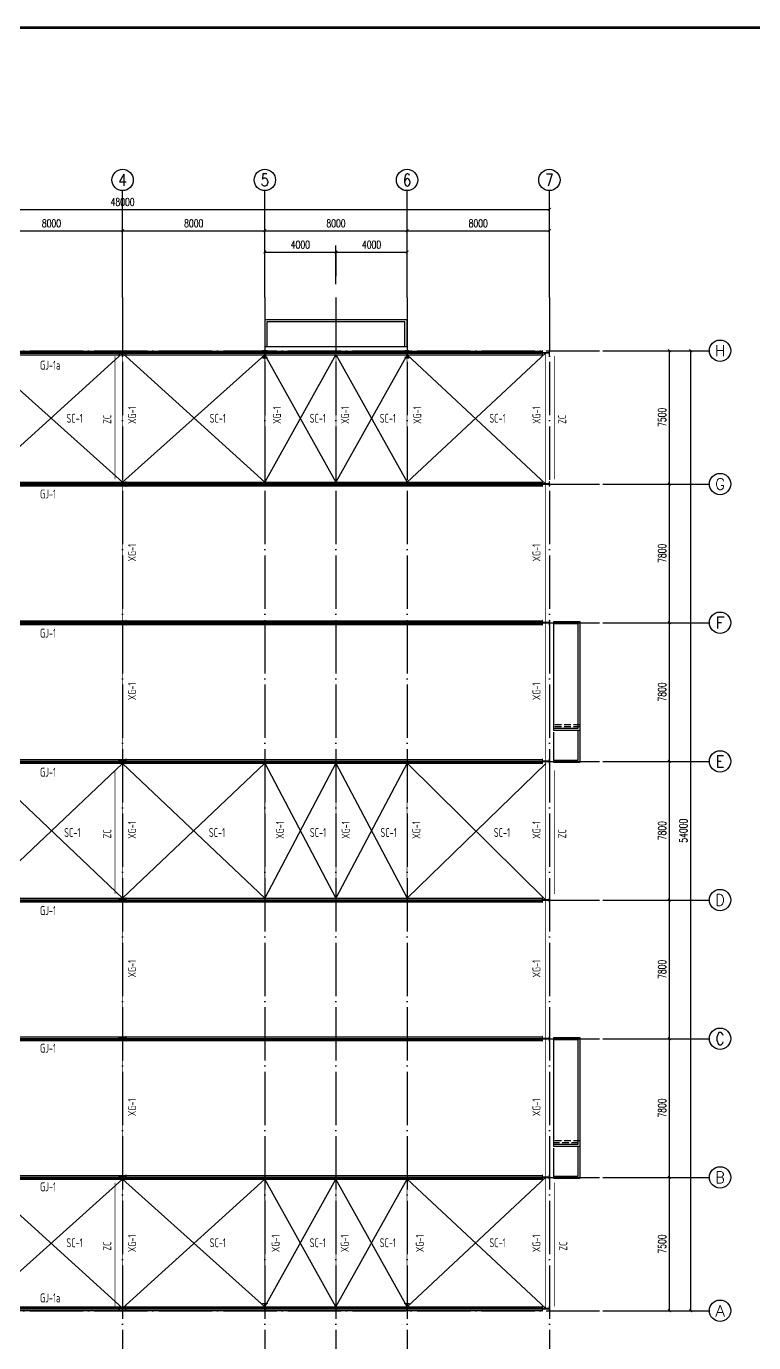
# Model space of a CAD drawing. Header units: millimetres. Extents: x 6950065 to 7140129, y 16284814 to 19754034.
# Drawn here: x 6995929 to 7036831, y 18513847 to 18587888 of the extents above; entities that cross this region are included whole.
import ezdxf
from ezdxf.enums import TextEntityAlignment as Align

# ---------------------------------------------------------------- set-up
doc = ezdxf.new("R2010")
doc.units = ezdxf.units.MM
doc.header["$LTSCALE"] = 1500
doc.header["$MEASUREMENT"] = 0
doc.linetypes.add('DASH', pattern=[0.35, 0.25, -0.1])
doc.linetypes.add('DOTE', pattern=[2.42, 2, -0.2, 0.02, -0.2])
doc.layers.get('Defpoints').update_dxf_attribs({"color": 1})
for name, color, linetype in [('AXIS_TEXT', 7, 'Continuous'), ('AXIS_外部', 171, 'Continuous'), ('COLUMN', 2, 'Continuous'), ('C型钢', 6, 'Continuous'), ('DIM_ELEV', 3, 'Continuous'), ('DOTE', 250, 'DOTE'), ('PUB_TEXT', 7, 'Continuous'), ('SURFACE', 6, 'Continuous'), ('TK', 4, 'Continuous'), ('WINDOW', 140, 'Continuous')]:
    doc.layers.add(name, color=color, linetype=linetype)
doc.styles.add('_TCH_AXIS', font='COMPLEX', dxfattribs={"bigfont": 'GBCBIG'})
doc.styles.add('_TCH_DIM_T3', font='SIMPLEX', dxfattribs={"width": 0.705882, "bigfont": 'GBCBIG'})
doc.styles.add('COMPLEX', font='COMPLEX')
doc.styles.add('TSSD_Dimension', font='Tssdeng.shx', dxfattribs={"width": 0.7, "bigfont": 'hztxt.shx'})
doc.dimstyles.new('_TCH_ARCH&&150', dxfattribs={"dimtxt": 446.25, "dimasz": 150, "dimexe": 375, "dimexo": 450, "dimgap": 189.375, "dimtad": 1, "dimdec": 0, "dimzin": 0, "dimdsep": 46, "dimtxsty": '_TCH_DIM_T3', "dimblk": 'ARCHTICK', "dimcen": 0.09, "dimclrt": 7, "dimazin": 2, "dimtfac": 1, "dimtdec": 0, "dimtix": 1, "dimtmove": 2, "dimatfit": 3, "dimfxl": 0, "dimtolj": 1, "dimtzin": 0, "dimarcsym": 0})

# ---------------------------------------------------------------- blocks, each defined once
blk = doc.blocks.new('A$C3ACC4A1C')
at = {"layer": 'COLUMN'}
h = blk.add_hatch(color=256, dxfattribs=at)
h.paths.add_polyline_path([(125, 400), (0, 400), (0, 388), (120, 388), (120, 200), (125, 200)])
h.paths.add_polyline_path([(250, 400), (125, 400), (125, 200), (130, 200), (130, 388), (250, 388)])
h.paths.add_polyline_path([(250, 12), (130, 12), (130, 200), (125, 200), (125, 0), (250, 0)])
h.paths.add_polyline_path([(125, 200), (120, 200), (120, 12), (0, 12), (0, 0), (125, 0)])
blk.add_lwpolyline([(0, 0), (0, 12), (120, 12), (120, 388), (0, 388), (0, 400), (250, 400), (250, 388), (130, 388), (130, 12), (250, 12), (250, 0)], close=True, dxfattribs=at)
blk = doc.blocks.new('fghgjhjkh')
at = {"color": 35, "linetype": 'ByBlock', "ltscale": 3}
for p, q in [((5065372, 18794990), (5112572, 18794990)), ((5065372, 18794910), (5112572, 18794910)), ((5065372, 18794870), (5112572, 18794870)), ((5065372, 18794790), (5112572, 18794790))]:
    blk.add_line(p, q, dxfattribs=at)
for points in [[(5065372, 18794990), (5065372, 18794790)], [(5112572, 18794990), (5112572, 18794790)]]:
    blk.add_lwpolyline(points, dxfattribs=at)
blk = doc.blocks.new('_ArchTick')
at = {"color": 0, "linetype": 'ByBlock', "const_width": 0.4}
blk.add_lwpolyline([(-0.5, -0.5), (0.5, 0.5)], dxfattribs=at)
blk = doc.blocks.new('*D8')
at = {"layer": 'Defpoints', "color": 0}
for p in [(7013342, 18575194), (7009342, 18572943), (7013342, 18572943)]:
    blk.add_point(p, dxfattribs=at)
at = {"layer": 'DIM_ELEV', "color": 0, "lineweight": -2}
for p, q in [((7009342, 18573393), (7009342, 18575569)), ((7013342, 18573393), (7013342, 18575569)), ((7009342, 18575194), (7013342, 18575194))]:
    blk.add_line(p, q, dxfattribs=at)
at = {"layer": 'DIM_ELEV', "color": 0, "lineweight": -2, "xscale": 150, "yscale": 150, "zscale": 150, "rotation": 180}
blk.add_blockref('_ArchTick', (7009342, 18575194), dxfattribs=at)
at = {"layer": 'DIM_ELEV', "color": 0, "lineweight": -2, "xscale": 150, "yscale": 150, "zscale": 150}
blk.add_blockref('_ArchTick', (7013342, 18575194), dxfattribs=at)
at = {"layer": 'DIM_ELEV', "color": 7, "insert": (7011342, 18575607), "char_height": 446.2, "attachment_point": 5, "style": '_TCH_DIM_T3'}
blk.add_mtext('\\A1;4000', dxfattribs=at)
blk = doc.blocks.new('*D9')
at = {"layer": 'Defpoints', "color": 0}
for p in [(7017342, 18575194), (7013342, 18572943), (7017342, 18572943)]:
    blk.add_point(p, dxfattribs=at)
at = {"layer": 'DIM_ELEV', "color": 0, "lineweight": -2}
for p, q in [((7013342, 18573393), (7013342, 18575569)), ((7017342, 18573393), (7017342, 18575569)), ((7013342, 18575194), (7017342, 18575194))]:
    blk.add_line(p, q, dxfattribs=at)
at = {"layer": 'DIM_ELEV', "color": 0, "lineweight": -2, "xscale": 150, "yscale": 150, "zscale": 150, "rotation": 180}
blk.add_blockref('_ArchTick', (7013342, 18575194), dxfattribs=at)
at = {"layer": 'DIM_ELEV', "color": 0, "lineweight": -2, "xscale": 150, "yscale": 150, "zscale": 150}
blk.add_blockref('_ArchTick', (7017342, 18575194), dxfattribs=at)
at = {"layer": 'DIM_ELEV', "color": 7, "insert": (7015342, 18575607), "char_height": 446.2, "attachment_point": 5, "style": '_TCH_DIM_T3'}
blk.add_mtext('\\A1;4000', dxfattribs=at)
blk = doc.blocks.new('GeYuanFrame_07270126', base_point=(20.09, 4.53))
at = {"layer": 'TK', "const_width": 1}
blk.add_lwpolyline([(45.09, 588.53), (851.09, 588.53), (851.09, 14.53), (45.09, 14.53)], close=True, dxfattribs=at)
blk = doc.blocks.new('*D1635')
at = {"layer": 'Defpoints', "color": 0}
for p in [(7001342, 18576394), (6993342, 18572644), (7001342, 18572644)]:
    blk.add_point(p, dxfattribs=at)
at = {"layer": 'DIM_ELEV', "color": 0, "lineweight": -2}
for p, q in [((6993342, 18573094), (6993342, 18576769)), ((6993342, 18576394), (7001342, 18576394)), ((7001342, 18573094), (7001342, 18576769))]:
    blk.add_line(p, q, dxfattribs=at)
at = {"layer": 'DIM_ELEV', "color": 0, "lineweight": -2, "xscale": 150, "yscale": 150, "zscale": 150, "rotation": 180}
blk.add_blockref('_ArchTick', (6993342, 18576394), dxfattribs=at)
at = {"layer": 'DIM_ELEV', "color": 0, "lineweight": -2, "xscale": 150, "yscale": 150, "zscale": 150}
blk.add_blockref('_ArchTick', (7001342, 18576394), dxfattribs=at)
at = {"layer": 'DIM_ELEV', "color": 7, "insert": (6997342, 18576807), "char_height": 446.2, "attachment_point": 5, "style": '_TCH_DIM_T3'}
blk.add_mtext('\\A1;8000', dxfattribs=at)
blk = doc.blocks.new('*D1636')
at = {"layer": 'Defpoints', "color": 0}
for p in [(7009342, 18576394), (7001342, 18572644), (7009342, 18572644)]:
    blk.add_point(p, dxfattribs=at)
at = {"layer": 'DIM_ELEV', "color": 0, "lineweight": -2}
for p, q in [((7001342, 18573094), (7001342, 18576769)), ((7001342, 18576394), (7009342, 18576394)), ((7009342, 18573094), (7009342, 18576769))]:
    blk.add_line(p, q, dxfattribs=at)
at = {"layer": 'DIM_ELEV', "color": 0, "lineweight": -2, "xscale": 150, "yscale": 150, "zscale": 150, "rotation": 180}
blk.add_blockref('_ArchTick', (7001342, 18576394), dxfattribs=at)
at = {"layer": 'DIM_ELEV', "color": 0, "lineweight": -2, "xscale": 150, "yscale": 150, "zscale": 150}
blk.add_blockref('_ArchTick', (7009342, 18576394), dxfattribs=at)
at = {"layer": 'DIM_ELEV', "color": 7, "insert": (7005342, 18576807), "char_height": 446.2, "attachment_point": 5, "style": '_TCH_DIM_T3'}
blk.add_mtext('\\A1;8000', dxfattribs=at)
blk = doc.blocks.new('*D1637')
at = {"layer": 'Defpoints', "color": 0}
for p in [(7017342, 18576394), (7009342, 18572644), (7017342, 18572644)]:
    blk.add_point(p, dxfattribs=at)
at = {"layer": 'DIM_ELEV', "color": 0, "lineweight": -2}
for p, q in [((7009342, 18573094), (7009342, 18576769)), ((7009342, 18576394), (7017342, 18576394)), ((7017342, 18573094), (7017342, 18576769))]:
    blk.add_line(p, q, dxfattribs=at)
at = {"layer": 'DIM_ELEV', "color": 0, "lineweight": -2, "xscale": 150, "yscale": 150, "zscale": 150, "rotation": 180}
blk.add_blockref('_ArchTick', (7009342, 18576394), dxfattribs=at)
at = {"layer": 'DIM_ELEV', "color": 0, "lineweight": -2, "xscale": 150, "yscale": 150, "zscale": 150}
blk.add_blockref('_ArchTick', (7017342, 18576394), dxfattribs=at)
at = {"layer": 'DIM_ELEV', "color": 7, "insert": (7013342, 18576807), "char_height": 446.2, "attachment_point": 5, "style": '_TCH_DIM_T3'}
blk.add_mtext('\\A1;8000', dxfattribs=at)
blk = doc.blocks.new('*D1638')
at = {"layer": 'Defpoints', "color": 0}
for p in [(7025342, 18576394), (7017342, 18572644), (7025342, 18572644)]:
    blk.add_point(p, dxfattribs=at)
at = {"layer": 'DIM_ELEV', "color": 0, "lineweight": -2}
for p, q in [((7017342, 18573094), (7017342, 18576769)), ((7017342, 18576394), (7025342, 18576394)), ((7025342, 18573094), (7025342, 18576769))]:
    blk.add_line(p, q, dxfattribs=at)
at = {"layer": 'DIM_ELEV', "color": 0, "lineweight": -2, "xscale": 150, "yscale": 150, "zscale": 150, "rotation": 180}
blk.add_blockref('_ArchTick', (7017342, 18576394), dxfattribs=at)
at = {"layer": 'DIM_ELEV', "color": 0, "lineweight": -2, "xscale": 150, "yscale": 150, "zscale": 150}
blk.add_blockref('_ArchTick', (7025342, 18576394), dxfattribs=at)
at = {"layer": 'DIM_ELEV', "color": 7, "insert": (7021342, 18576807), "char_height": 446.2, "attachment_point": 5, "style": '_TCH_DIM_T3'}
blk.add_mtext('\\A1;8000', dxfattribs=at)
blk = doc.blocks.new('*D1639')
at = {"layer": 'Defpoints', "color": 0}
for p in [(7025342, 18577594), (6977342, 18572644), (7025342, 18572644)]:
    blk.add_point(p, dxfattribs=at)
at = {"layer": 'DIM_ELEV', "color": 0, "lineweight": -2}
for p, q in [((6977342, 18573094), (6977342, 18577969)), ((7025342, 18573094), (7025342, 18577969)), ((6977342, 18577594), (7025342, 18577594))]:
    blk.add_line(p, q, dxfattribs=at)
at = {"layer": 'DIM_ELEV', "color": 0, "lineweight": -2, "xscale": 150, "yscale": 150, "zscale": 150, "rotation": 180}
blk.add_blockref('_ArchTick', (6977342, 18577594), dxfattribs=at)
at = {"layer": 'DIM_ELEV', "color": 0, "lineweight": -2, "xscale": 150, "yscale": 150, "zscale": 150}
blk.add_blockref('_ArchTick', (7025342, 18577594), dxfattribs=at)
at = {"layer": 'DIM_ELEV', "color": 7, "insert": (7001342, 18578007), "char_height": 446.2, "attachment_point": 5, "style": '_TCH_DIM_T3'}
blk.add_mtext('\\A1;48000', dxfattribs=at)
blk = doc.blocks.new('*D1640')
at = {"layer": 'Defpoints', "color": 0}
for p in [(7028342, 18523144), (7032092, 18523144), (7028342, 18515644)]:
    blk.add_point(p, dxfattribs=at)
at = {"layer": 'DIM_ELEV', "color": 0, "lineweight": -2}
for p, q in [((7028792, 18523144), (7032467, 18523144)), ((7032092, 18515644), (7032092, 18523144)), ((7028792, 18515644), (7032467, 18515644))]:
    blk.add_line(p, q, dxfattribs=at)
at = {"layer": 'DIM_ELEV', "color": 0, "lineweight": -2, "xscale": 150, "yscale": 150, "zscale": 150}
for p, rotation in [((7032092, 18523144), 90), ((7032092, 18515644), 270)]:
    blk.add_blockref('_ArchTick', p, dxfattribs=dict(at, rotation=rotation))
at = {"layer": 'DIM_ELEV', "color": 7, "insert": (7031679, 18519394), "char_height": 446.2, "attachment_point": 5, "rotation": 90, "style": '_TCH_DIM_T3'}
blk.add_mtext('\\A1;7500', dxfattribs=at)
blk = doc.blocks.new('*D1641')
at = {"layer": 'Defpoints', "color": 0}
for p in [(7028342, 18530944), (7032092, 18530944), (7028342, 18523144)]:
    blk.add_point(p, dxfattribs=at)
at = {"layer": 'DIM_ELEV', "color": 0, "lineweight": -2}
for p, q in [((7028792, 18530944), (7032467, 18530944)), ((7032092, 18523144), (7032092, 18530944)), ((7028792, 18523144), (7032467, 18523144))]:
    blk.add_line(p, q, dxfattribs=at)
at = {"layer": 'DIM_ELEV', "color": 0, "lineweight": -2, "xscale": 150, "yscale": 150, "zscale": 150}
for p, rotation in [((7032092, 18530944), 90), ((7032092, 18523144), 270)]:
    blk.add_blockref('_ArchTick', p, dxfattribs=dict(at, rotation=rotation))
at = {"layer": 'DIM_ELEV', "color": 7, "insert": (7031679, 18527044), "char_height": 446.2, "attachment_point": 5, "rotation": 90, "style": '_TCH_DIM_T3'}
blk.add_mtext('\\A1;7800', dxfattribs=at)
blk = doc.blocks.new('*D1642')
at = {"layer": 'Defpoints', "color": 0}
for p in [(7028342, 18538744), (7032092, 18538744), (7028342, 18530944)]:
    blk.add_point(p, dxfattribs=at)
at = {"layer": 'DIM_ELEV', "color": 0, "lineweight": -2}
for p, q in [((7028792, 18538744), (7032467, 18538744)), ((7032092, 18530944), (7032092, 18538744)), ((7028792, 18530944), (7032467, 18530944))]:
    blk.add_line(p, q, dxfattribs=at)
at = {"layer": 'DIM_ELEV', "color": 0, "lineweight": -2, "xscale": 150, "yscale": 150, "zscale": 150}
for p, rotation in [((7032092, 18538744), 90), ((7032092, 18530944), 270)]:
    blk.add_blockref('_ArchTick', p, dxfattribs=dict(at, rotation=rotation))
at = {"layer": 'DIM_ELEV', "color": 7, "insert": (7031679, 18534844), "char_height": 446.2, "attachment_point": 5, "rotation": 90, "style": '_TCH_DIM_T3'}
blk.add_mtext('\\A1;7800', dxfattribs=at)
blk = doc.blocks.new('*D1643')
at = {"layer": 'Defpoints', "color": 0}
for p in [(7028342, 18546544), (7032092, 18546544), (7028342, 18538744)]:
    blk.add_point(p, dxfattribs=at)
at = {"layer": 'DIM_ELEV', "color": 0, "lineweight": -2}
for p, q in [((7028792, 18546544), (7032467, 18546544)), ((7032092, 18538744), (7032092, 18546544)), ((7028792, 18538744), (7032467, 18538744))]:
    blk.add_line(p, q, dxfattribs=at)
at = {"layer": 'DIM_ELEV', "color": 0, "lineweight": -2, "xscale": 150, "yscale": 150, "zscale": 150}
for p, rotation in [((7032092, 18546544), 90), ((7032092, 18538744), 270)]:
    blk.add_blockref('_ArchTick', p, dxfattribs=dict(at, rotation=rotation))
at = {"layer": 'DIM_ELEV', "color": 7, "insert": (7031679, 18542644), "char_height": 446.2, "attachment_point": 5, "rotation": 90, "style": '_TCH_DIM_T3'}
blk.add_mtext('\\A1;7800', dxfattribs=at)
blk = doc.blocks.new('*D1644')
at = {"layer": 'Defpoints', "color": 0}
for p in [(7028342, 18554344), (7032092, 18554344), (7028342, 18546544)]:
    blk.add_point(p, dxfattribs=at)
at = {"layer": 'DIM_ELEV', "color": 0, "lineweight": -2}
for p, q in [((7028792, 18554344), (7032467, 18554344)), ((7032092, 18546544), (7032092, 18554344)), ((7028792, 18546544), (7032467, 18546544))]:
    blk.add_line(p, q, dxfattribs=at)
at = {"layer": 'DIM_ELEV', "color": 0, "lineweight": -2, "xscale": 150, "yscale": 150, "zscale": 150}
for p, rotation in [((7032092, 18554344), 90), ((7032092, 18546544), 270)]:
    blk.add_blockref('_ArchTick', p, dxfattribs=dict(at, rotation=rotation))
at = {"layer": 'DIM_ELEV', "color": 7, "insert": (7031679, 18550444), "char_height": 446.2, "attachment_point": 5, "rotation": 90, "style": '_TCH_DIM_T3'}
blk.add_mtext('\\A1;7800', dxfattribs=at)
blk = doc.blocks.new('*D1645')
at = {"layer": 'Defpoints', "color": 0}
for p in [(7028342, 18562144), (7032092, 18562144), (7028342, 18554344)]:
    blk.add_point(p, dxfattribs=at)
at = {"layer": 'DIM_ELEV', "color": 0, "lineweight": -2}
for p, q in [((7028792, 18562144), (7032467, 18562144)), ((7032092, 18554344), (7032092, 18562144)), ((7028792, 18554344), (7032467, 18554344))]:
    blk.add_line(p, q, dxfattribs=at)
at = {"layer": 'DIM_ELEV', "color": 0, "lineweight": -2, "xscale": 150, "yscale": 150, "zscale": 150}
for p, rotation in [((7032092, 18562144), 90), ((7032092, 18554344), 270)]:
    blk.add_blockref('_ArchTick', p, dxfattribs=dict(at, rotation=rotation))
at = {"layer": 'DIM_ELEV', "color": 7, "insert": (7031679, 18558244), "char_height": 446.2, "attachment_point": 5, "rotation": 90, "style": '_TCH_DIM_T3'}
blk.add_mtext('\\A1;7800', dxfattribs=at)
blk = doc.blocks.new('*D1646')
at = {"layer": 'Defpoints', "color": 0}
for p in [(7028342, 18569644), (7032092, 18569644), (7028342, 18562144)]:
    blk.add_point(p, dxfattribs=at)
at = {"layer": 'DIM_ELEV', "color": 0, "lineweight": -2}
for p, q in [((7028792, 18569644), (7032467, 18569644)), ((7032092, 18562144), (7032092, 18569644)), ((7028792, 18562144), (7032467, 18562144))]:
    blk.add_line(p, q, dxfattribs=at)
at = {"layer": 'DIM_ELEV', "color": 0, "lineweight": -2, "xscale": 150, "yscale": 150, "zscale": 150}
for p, rotation in [((7032092, 18569644), 90), ((7032092, 18562144), 270)]:
    blk.add_blockref('_ArchTick', p, dxfattribs=dict(at, rotation=rotation))
at = {"layer": 'DIM_ELEV', "color": 7, "insert": (7031679, 18565894), "char_height": 446.2, "attachment_point": 5, "rotation": 90, "style": '_TCH_DIM_T3'}
blk.add_mtext('\\A1;7500', dxfattribs=at)
blk = doc.blocks.new('*D1647')
at = {"layer": 'Defpoints', "color": 0}
for p in [(7028342, 18569644), (7033292, 18569644), (7028342, 18515644)]:
    blk.add_point(p, dxfattribs=at)
at = {"layer": 'DIM_ELEV', "color": 0, "lineweight": -2}
for p, q in [((7028792, 18569644), (7033667, 18569644)), ((7033292, 18515644), (7033292, 18569644)), ((7028792, 18515644), (7033667, 18515644))]:
    blk.add_line(p, q, dxfattribs=at)
at = {"layer": 'DIM_ELEV', "color": 0, "lineweight": -2, "xscale": 150, "yscale": 150, "zscale": 150}
for p, rotation in [((7033292, 18569644), 90), ((7033292, 18515644), 270)]:
    blk.add_blockref('_ArchTick', p, dxfattribs=dict(at, rotation=rotation))
at = {"layer": 'DIM_ELEV', "color": 7, "insert": (7032879, 18542644), "char_height": 446.2, "attachment_point": 5, "rotation": 90, "style": '_TCH_DIM_T3'}
blk.add_mtext('\\A1;54000', dxfattribs=at)
blk = doc.blocks.new('_AXISO')
blk.add_circle((0, 0), 0.5)
at = {"layer": 'AXIS_TEXT', "style": 'COMPLEX', "width": 1.041667}
blk.add_attdef('A', text='', height=0.56, dxfattribs=at).set_placement((-0.25, -0.28), (0.25, -0.28), align=Align.FIT)

msp = doc.modelspace()

# ---------------------------------------------------------------- linework, layer by layer
at = {"color": 4, "const_width": 40}
for points in [[(7001341.7, 18569499.2), (7001341.7, 18515734.2)], [(7025141.7, 18569514.2), (7025141.7, 18515749.2)], [(7009341.7, 18569244.2), (7009341.7, 18562244.2)], [(7013339, 18569419.2), (7013341.7, 18562244.2)], [(7017341.7, 18569244.2), (7017341.7, 18562244.2)], [(7009341.7, 18546444.2), (7009341.7, 18538844.2)], [(7013341.7, 18546444.2), (7013341.7, 18538844.2)], [(7017341.7, 18546444.2), (7017341.7, 18538844.2)], [(7009341.7, 18516044.2), (7009341.7, 18523044.2)], [(7013341.7, 18515864.2), (7013341.7, 18523044.2)], [(7017341.7, 18516044.2), (7017341.7, 18523044.2)]]:
    msp.add_lwpolyline(points, dxfattribs=at)
at = {"color": 3, "const_width": 40}
for points in [[(7000909, 18569353.4), (7000909, 18562403.8)], [(7025636.6, 18569353.4), (7025636.6, 18562403.8)], [(7000909, 18546039.5), (7000909, 18539090)], [(7025636.6, 18546039.5), (7025636.6, 18539090)], [(7000909, 18522849.2), (7000909, 18515899.6)], [(7025636.6, 18522849.2), (7025636.6, 18515899.6)]]:
    msp.add_lwpolyline(points, dxfattribs=at)
at = {"layer": 'C型钢', "color": 3}
msp.add_lwpolyline([(7013341.7, 18575194.2), (7013341.7, 18573838.5)], dxfattribs=at)
at = {"layer": 'DIM_ELEV'}
for p, q in [((7001341.7, 18572644.2), (7001341.7, 18578644.2)), ((7009341.7, 18572644.2), (7009341.7, 18578644.2)), ((7017341.7, 18572644.2), (7017341.7, 18578644.2)), ((7025341.7, 18572644.2), (7025341.7, 18578644.2)), ((7028341.7, 18569644.2), (7034341.7, 18569644.2)), ((7028341.7, 18562144.2), (7034341.7, 18562144.2)), ((7028341.7, 18554344.2), (7034341.7, 18554344.2)), ((7028341.7, 18546544.2), (7034341.7, 18546544.2)), ((7028341.7, 18538744.2), (7034341.7, 18538744.2)), ((7028341.7, 18530944.2), (7034341.7, 18530944.2)), ((7028341.7, 18523144.2), (7034341.7, 18523144.2)), ((7028341.7, 18515644.2), (7034341.7, 18515644.2))]:
    msp.add_line(p, q, dxfattribs=at)
at = {"layer": 'DOTE', "color": 1}
for p, q in [((7001341.7, 18572644.2), (7001341.7, 18512644.2)), ((7009341.7, 18572644.2), (7009341.7, 18512644.2)), ((7013341.7, 18572644.2), (7013341.7, 18512644.2)), ((7017341.7, 18572644.2), (7017341.7, 18512644.2)), ((7025341.7, 18572644.2), (7025341.7, 18512644.2)), ((6974341.7, 18569644.2), (7028341.7, 18569644.2)), ((6974341.7, 18562144.2), (7030714.6, 18562144.2)), ((6974341.7, 18554344.2), (7030714.6, 18554344.2)), ((6974341.7, 18546544.2), (7030714.6, 18546544.2)), ((6974341.7, 18538744.2), (7030714.6, 18538744.2)), ((6974341.7, 18530944.2), (7030714.6, 18530944.2)), ((6974341.7, 18523144.2), (7030714.6, 18523144.2)), ((6974341.7, 18515644.2), (7030714.6, 18515644.2))]:
    msp.add_line(p, q, dxfattribs=at)
at = {"layer": 'SURFACE'}
for points in [[(7013341.7, 18569424.2), (7017341.7, 18562244.2), (7025141.7, 18569514.2)], [(7013341.7, 18569424.2), (7009341.7, 18562244.2), (7001341.7, 18569499.2), (6993341.7, 18562244.2), (6989341.7, 18569424.2)], [(6989341.7, 18562244.2), (6993336.7, 18569419.2), (7001341.7, 18562244.2), (7009346.7, 18569419.2), (7013341.7, 18562244.2)], [(7025141.7, 18562139.2), (7017341.7, 18569419.2), (7013341.7, 18562244.2)], [(7013341.7, 18546444.2), (7009341.7, 18538844.2), (7001341.7, 18546419.2), (6993341.7, 18538844.2), (6989341.7, 18546524.2)], [(6989341.7, 18538844.2), (6993336.7, 18546444.2), (7001341.7, 18538844.2), (7009346.7, 18546444.2), (7013341.7, 18538844.2)], [(7025141.7, 18538739.2), (7017341.7, 18546444.2), (7013341.7, 18538844.2)], [(7013341.7, 18546444.2), (7017341.7, 18538844.2), (7025141.7, 18546419.2)], [(6989341.7, 18523044.2), (6993336.7, 18515869.2), (7001341.7, 18523044.2), (7009346.7, 18515869.2), (7013341.7, 18523044.2)], [(7013341.7, 18515864.2), (7009341.7, 18523044.2), (7001341.7, 18515789.2), (6993341.7, 18523044.2), (6989341.7, 18515864.2)], [(7025141.7, 18523149.2), (7017341.7, 18515869.2), (7013341.7, 18523044.2)], [(7013341.7, 18515864.2), (7017341.7, 18523044.2), (7025141.7, 18515774.2)]]:
    msp.add_lwpolyline(points, dxfattribs=at)
at = {"layer": 'WINDOW', "linetype": 'DASH'}
for p, q in [((7027081.7, 18548594.2), (7025581.7, 18548594.2)), ((7027081.7, 18548494.2), (7025581.7, 18548494.2)), ((7027081.7, 18525194.2), (7025581.7, 18525194.2)), ((7026961.7, 18525094.2), (7025581.7, 18525094.2))]:
    msp.add_line(p, q, dxfattribs=at)
at = {"layer": 'WINDOW'}
for points in [[(7017341.7, 18571384.2), (7009341.7, 18571384.2), (7009341.7, 18569884.2), (7017341.7, 18569884.2)], [(7027081.7, 18548294.2), (7027081.7, 18554394.2), (7025581.7, 18554394.2), (7025581.7, 18548294.2)], [(7027081.7, 18524894.2), (7027081.7, 18530994.2), (7025581.7, 18530994.2), (7025581.7, 18524894.2)]]:
    msp.add_lwpolyline(points, close=True, dxfattribs=at)
for points in [[(7017221.7, 18569884.2), (7017221.7, 18571264.2), (7009461.7, 18571264.2), (7009461.7, 18569884.2)], [(7025581.7, 18548414.2), (7026961.7, 18548414.2), (7026961.7, 18554274.2), (7025581.7, 18554274.2)], [(7025581.7, 18548194.2), (7025581.7, 18546494.2), (7027081.7, 18546494.2), (7027081.7, 18548294.2)], [(7025581.7, 18546614.2), (7026961.7, 18546614.2), (7026961.7, 18548294.2)], [(7025581.7, 18525014.2), (7026961.7, 18525014.2), (7026961.7, 18530874.2), (7025581.7, 18530874.2)], [(7025581.7, 18524794.2), (7025581.7, 18523094.2), (7027081.7, 18523094.2), (7027081.7, 18524894.2)], [(7025581.7, 18523214.2), (7026961.7, 18523214.2), (7026961.7, 18524894.2)]]:
    msp.add_lwpolyline(points, dxfattribs=at)

# ---------------------------------------------------------------- block references
at = {"layer": 'AXIS_外部'}
for p in [(1912369.5, -225370.8), (1912369.5, -232745.8), (1912369.5, -240545.8), (1912369.5, -248345.8), (1912369.5, -256145.8), (1912369.5, -263945.8), (1912369.5, -271745.8), (1912369.5, -279125.8)]:
    msp.add_blockref('fghgjhjkh', p, dxfattribs=at)
at = {"layer": 'COLUMN', "xscale": -1, "rotation": 270}
for p in [(7001141.7, 18569394.2), (7024941.7, 18569394.2), (7001141.7, 18562019.2), (7024941.7, 18562019.2), (7001141.7, 18554219.2), (7024941.7, 18554219.2), (7001141.7, 18546419.2), (7024941.7, 18546419.2), (7001141.7, 18538619.2), (7024941.7, 18538619.2), (7001141.7, 18530819.2), (7024941.7, 18530819.2), (7001141.7, 18523019.2), (7024941.7, 18523019.2), (7001141.7, 18515639.2), (7024941.7, 18515639.2)]:
    msp.add_blockref('A$C3ACC4A1C', p, dxfattribs=at)
at = {"layer": 'COLUMN', "xscale": -1}
for p in [(7009466.7, 18569244.2), (7017466.7, 18569244.2)]:
    msp.add_blockref('A$C3ACC4A1C', p, dxfattribs=at)
at = {"layer": 'COLUMN', "rotation": 180}
for p in [(7009466.7, 18516044.2), (7017466.7, 18516044.2)]:
    msp.add_blockref('A$C3ACC4A1C', p, dxfattribs=at)
at = {"layer": 'C型钢', "color": 3, "xscale": 150, "yscale": 150, "zscale": 150}
msp.add_blockref('GeYuanFrame_07270126', (6955997, 18500212.7), dxfattribs=at)
at = {"layer": 'DIM_ELEV'}
ref = msp.add_blockref('_AXISO', (7001341.7, 18579244.2), dxfattribs=dict(at, xscale=1200, yscale=1200, zscale=1200))
ref.add_attrib('A', '4', dxfattribs={"layer": 'AXIS_TEXT', "height": 668.2, "style": '_TCH_AXIS'}).set_placement((7001087.2, 18578910.1), (7001596.3, 18578910.1), align=Align.FIT)
ref = msp.add_blockref('_AXISO', (7009341.7, 18579244.2), dxfattribs=dict(at, xscale=1200, yscale=1200, zscale=1200))
ref.add_attrib('A', '5', dxfattribs={"layer": 'AXIS_TEXT', "height": 698.9, "style": '_TCH_AXIS'}).set_placement((7009108.8, 18578894.7), (7009574.7, 18578894.7), align=Align.FIT)
ref = msp.add_blockref('_AXISO', (7017341.7, 18579244.2), dxfattribs=dict(at, xscale=1200, yscale=1200, zscale=1200))
ref.add_attrib('A', '6', dxfattribs={"layer": 'AXIS_TEXT', "height": 698.9, "style": '_TCH_AXIS'}).set_placement((7017108.8, 18578894.7), (7017574.7, 18578894.7), align=Align.FIT)
ref = msp.add_blockref('_AXISO', (7025341.7, 18579244.2), dxfattribs=dict(at, xscale=1200, yscale=1200, zscale=1200))
ref.add_attrib('A', '7', dxfattribs={"layer": 'AXIS_TEXT', "height": 698.9, "style": '_TCH_AXIS'}).set_placement((7025108.8, 18578894.7), (7025574.7, 18578894.7), align=Align.FIT)
ref = msp.add_blockref('_AXISO', (7034941.7, 18569644.2), dxfattribs=dict(at, xscale=1200, yscale=1200, zscale=1200))
ref.add_attrib('A', 'H', dxfattribs={"layer": 'AXIS_TEXT', "height": 608.3, "style": '_TCH_AXIS'}).set_placement((7034652.1, 18569340), (7035231.4, 18569340), align=Align.FIT)
ref = msp.add_blockref('_AXISO', (7034941.7, 18562144.2), dxfattribs=dict(at, xscale=1200, yscale=1200, zscale=1200))
ref.add_attrib('A', 'G', dxfattribs={"layer": 'AXIS_TEXT', "height": 637.8, "style": '_TCH_AXIS'}).set_placement((7034668.4, 18561825.3), (7035215.1, 18561825.3), align=Align.FIT)
ref = msp.add_blockref('_AXISO', (7034941.7, 18554344.2), dxfattribs=dict(at, xscale=1200, yscale=1200, zscale=1200))
ref.add_attrib('A', 'F', dxfattribs={"layer": 'AXIS_TEXT', "height": 668.2, "style": '_TCH_AXIS'}).set_placement((7034687.2, 18554010.1), (7035196.3, 18554010.1), align=Align.FIT)
ref = msp.add_blockref('_AXISO', (7034941.7, 18546544.2), dxfattribs=dict(at, xscale=1200, yscale=1200, zscale=1200))
ref.add_attrib('A', 'E', dxfattribs={"layer": 'AXIS_TEXT', "height": 668.2, "style": '_TCH_AXIS'}).set_placement((7034687.2, 18546210.1), (7035196.3, 18546210.1), align=Align.FIT)
ref = msp.add_blockref('_AXISO', (7034941.7, 18538744.2), dxfattribs=dict(at, xscale=1200, yscale=1200, zscale=1200))
ref.add_attrib('A', 'D', dxfattribs={"layer": 'AXIS_TEXT', "height": 652.9, "style": '_TCH_AXIS'}).set_placement((7034677.5, 18538417.7), (7035206, 18538417.7), align=Align.FIT)
ref = msp.add_blockref('_AXISO', (7034941.7, 18530944.2), dxfattribs=dict(at, xscale=1200, yscale=1200, zscale=1200))
ref.add_attrib('A', 'C', dxfattribs={"layer": 'AXIS_TEXT', "height": 683.5, "style": '_TCH_AXIS'}).set_placement((7034697.6, 18530602.4), (7035185.9, 18530602.4), align=Align.FIT)
ref = msp.add_blockref('_AXISO', (7034941.7, 18523144.2), dxfattribs=dict(at, xscale=1200, yscale=1200, zscale=1200))
ref.add_attrib('A', 'B', dxfattribs={"layer": 'AXIS_TEXT', "height": 652.9, "style": '_TCH_AXIS'}).set_placement((7034677.5, 18522817.7), (7035206, 18522817.7), align=Align.FIT)
ref = msp.add_blockref('_AXISO', (7034941.7, 18515644.2), dxfattribs=dict(at, xscale=1200, yscale=1200, zscale=1200))
ref.add_attrib('A', 'A', dxfattribs={"layer": 'AXIS_TEXT', "height": 637.8, "style": '_TCH_AXIS'}).set_placement((7034668.4, 18515325.3), (7035215.1, 18515325.3), align=Align.FIT)

# ---------------------------------------------------------------- texts
at = {"layer": 'PUB_TEXT', "style": 'TSSD_Dimension', "width": 0.7}
for s, p in [('GJ-1a', (6996701.7, 18568576.5)), ('SC-1', (6998184.7, 18565590.3)), ('SC-1', (7006238.1, 18565590.3)), ('SC-1', (7011862.5, 18565590.3)), ('SC-1', (7015801.5, 18565590.3)), ('SC-1', (7021969.5, 18565590.3)), ('GJ-1', (6996701.7, 18561331.5)), ('GJ-1', (6996701.7, 18553504.5)), ('GJ-1', (6996701.7, 18545684.3)), ('SC-1', (6998056.8, 18542291.2)), ('SC-1', (7006194.3, 18542291.2)), ('SC-1', (7011873.6, 18542291.2)), ('SC-1', (7015843.6, 18542291.2)), ('SC-1', (7022218.4, 18542291.2)), ('GJ-1', (6996701.7, 18537901)), ('GJ-1', (6996701.7, 18530156.6)), ('GJ-1', (6996701.7, 18522363)), ('SC-1', (6998184.7, 18519217.2)), ('SC-1', (7006238.1, 18519217.2)), ('SC-1', (7011862.5, 18519217.2)), ('SC-1', (7015801.5, 18519217.2)), ('SC-1', (7021969.5, 18519217.2)), ('GJ-1a', (6996701.7, 18516114.2))]:
    msp.add_text(s, height=500, dxfattribs=at).set_placement(p)
for s, p in [('ZC', (7000703.1, 18565527.2)), ('XG-1', (7002098.8, 18565527.2)), ('XG-1', (7010244.4, 18565527.2)), ('XG-1', (7014079.2, 18565527.2)), ('XG-1', (7018135.6, 18565527.2)), ('XG-1', (7024842, 18565527.2)), ('ZC', (7026287.3, 18565527.2)), ('XG-1', (7002098.8, 18557790.8)), ('XG-1', (7024842, 18557790.8)), ('XG-1', (7002098.8, 18549990.8)), ('XG-1', (7024842, 18549990.8)), ('XG-1', (7002098.8, 18542190.8)), ('XG-1', (7010417.1, 18542190.8)), ('XG-1', (7014113.4, 18542190.8)), ('XG-1', (7018085.6, 18542190.8)), ('XG-1', (7024842, 18542190.8)), ('ZC', (7000703.1, 18542213.3)), ('ZC', (7026288.5, 18542213.3)), ('XG-1', (7002098.8, 18534390.8)), ('XG-1', (7024842, 18534390.8)), ('XG-1', (7002098.8, 18526590.8)), ('XG-1', (7024842, 18526590.8)), ('ZC', (7000703.1, 18519023)), ('XG-1', (7002098.8, 18518940.8)), ('XG-1', (7010169.5, 18518940.8)), ('XG-1', (7014059.3, 18518940.8)), ('XG-1', (7018282.9, 18518940.8)), ('XG-1', (7024842, 18518940.8)), ('ZC', (7026346.2, 18519023))]:
    msp.add_text(s, height=450, rotation=90, dxfattribs=at).set_placement(p)

# ---------------------------------------------------------------- dimensions: what is measured, and where the dimension line sits
at = {"layer": 'DIM_ELEV'}
for p1, p2, distance, picture, middle in [((6977341.7, 18572644.2), (7025341.7, 18572644.2), 4950, '*D1639', (7001341.7, 18578006.7)), ((6993341.7, 18572644.2), (7001341.7, 18572644.2), 3750, '*D1635', (6997341.7, 18576806.7)), ((7001341.7, 18572644.2), (7009341.7, 18572644.2), 3750, '*D1636', (7005341.7, 18576806.7)), ((7009341.7, 18572644.2), (7017341.7, 18572644.2), 3750, '*D1637', (7013341.7, 18576806.7)), ((7017341.7, 18572644.2), (7025341.7, 18572644.2), 3750, '*D1638', (7021341.7, 18576806.7)), ((7009341.7, 18572943.4), (7013341.7, 18572943.4), 2250.8, '*D8', (7011341.7, 18575606.7)), ((7013341.7, 18572943.4), (7017341.7, 18572943.4), 2250.8, '*D9', (7015341.7, 18575606.7)), ((7028341.7, 18562144.2), (7028341.7, 18569644.2), -3750, '*D1646', (7031679.2, 18565894.2)), ((7028341.7, 18515644.2), (7028341.7, 18569644.2), -4950, '*D1647', (7032879.2, 18542644.2)), ((7028341.7, 18554344.2), (7028341.7, 18562144.2), -3750, '*D1645', (7031679.2, 18558244.2)), ((7028341.7, 18546544.2), (7028341.7, 18554344.2), -3750, '*D1644', (7031679.2, 18550444.2)), ((7028341.7, 18538744.2), (7028341.7, 18546544.2), -3750, '*D1643', (7031679.2, 18542644.2)), ((7028341.7, 18530944.2), (7028341.7, 18538744.2), -3750, '*D1642', (7031679.2, 18534844.2)), ((7028341.7, 18523144.2), (7028341.7, 18530944.2), -3750, '*D1641', (7031679.2, 18527044.2)), ((7028341.7, 18515644.2), (7028341.7, 18523144.2), -3750, '*D1640', (7031679.2, 18519394.2))]:
    dim = msp.add_aligned_dim(p1=p1, p2=p2, distance=distance, dimstyle='_TCH_ARCH&&150', dxfattribs=at)
    dim.commit()
    dim.dimension.update_dxf_attribs({"geometry": picture, "text_midpoint": middle})

doc.saveas('drawing.dxf')
